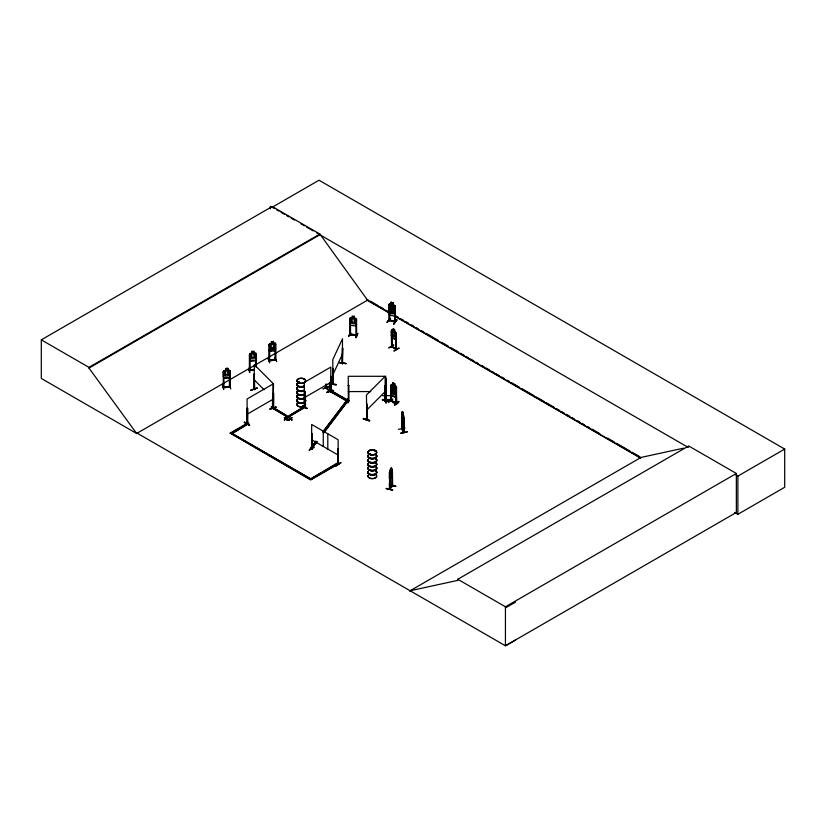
<?xml version="1.0" encoding="UTF-8"?>
<svg xmlns="http://www.w3.org/2000/svg" width="826" height="826" viewBox="0 0 826 826"><rect width="100%" height="100%" fill="white"/><g stroke="black" fill="none" stroke-linecap="round" stroke-linejoin="round"><path stroke-width="1.24" d="M333.229 383.873L332.971 368.541L333.074 384.204M342.625 363.657L342.78 362.759L342.325 363.141M385.05 385.577L385.68 385.721L385.05 385.577L385.081 401.312L385.174 376.315L366.465 395.035L366.775 419.66M384.823 400.847L385.391 400.961L385.174 385.608L384.823 401.24L385.422 400.92M384.968 400.3C385.907 401.55 384.73 400.641 384.978 400.6M329.502 383.46L336.296 384.451M336.213 384.947L329.429 383.884M336.296 384.73L330.606 383.884M389.665 479.235L391.968 476.488L392.267 469.302M389.335 477.82L389.717 479.348L392.04 476.509L392.371 474.3M386.3 488.403C405.69 493.432 372.991 485.564 392.639 489.87M363.285 418.854C369.067 418.73 374.209 423.046 363.285 418.854L369.387 420.837M363.45 418.648L369.583 420.671M363.461 418.41L369.532 420.682M398.39 429.313L405.06 428.064M392.835 384.771L392.794 382.934L394.704 383.677L394.663 385.587L396.521 387.033L396.563 403.429C393.135 404.678 389.872 398.7 391.514 401.312L391.596 385.897L390.935 385.794L391.596 385.897M391.658 400.641L396.717 402.727L395.933 402.768M391.658 401.199C388.767 400.114 398.813 403.584 396.036 403.233M395.933 403.181L396.139 387.786L396.635 403.233M298.454 382.407L299.198 381.86M298.692 381.819L298.723 382.593L299.446 381.973M303.792 379.124L304.061 379.547M369.346 454.011L370.12 453.464M374.56 451.202L375.262 451.141M386.289 399.732L386.021 380.497M401.911 428.25L401.87 428.673M403.728 432.638L401.591 428.849L401.663 412.442M403.573 431.709L404.069 431.998L401.973 428.828M244.331 422.354C260.355 430.635 233.717 416.583 249.328 425.173M306.828 408.426L302.843 406.113M306.838 408.178L302.843 405.896M389.376 472.844L389.727 471.76L389.376 489.271L392.433 485.471M251.135 390.202L257.196 387.931L250.97 390.099M257.196 388.137L250.98 390.068M391.369 335.366L391.875 337.524L395.695 339.734L396.201 333.126L391.885 329.946L393.052 330.555M274.81 350.523L275.554 348.582M269.049 349.635L269.658 351.411L274.882 350.616L275.626 348.582M352.082 317.958L349.832 318.34L350.596 317.783M350.544 317.762L355.779 318.444L356.574 319.218L356.584 335.604L349.749 334.726L349.852 318.299M350.43 319.517L349.811 319.435L350.43 319.517L350.4 334.809M350.523 325.341L349.852 323.338L350.523 325.341L355.82 325.991L356.584 324.226M354.323 316.379L352.082 316.079L352.155 318.031L351.029 318.516L351.029 322.026L352.155 323.678L354.251 323.947L355.376 322.594L355.376 319.084L354.251 318.309L354.251 316.43M350.523 332.341L348.613 336.564L350.544 332.661M355.779 318.444L354.323 318.258L354.344 316.337M349.821 334.726L356.584 335.418M356.584 335.046L349.821 333.993L349.739 334.706M355.944 320.096L356.564 320.178L355.944 320.096L355.954 335.562L355.882 334.809M356.502 334.871L356.533 335.624M356.202 337.524L357.761 333.57L355.882 337.225M230.02 375.685L229.277 377.627L224.001 378.215L229.329 377.678L230.113 375.737M256.215 367.343L256.287 353.445L255.492 352.867L250.206 353.394L249.493 354.178L250.195 361.024L255.523 360.487L256.297 358.546M396.511 392.009L395.881 393.682L391.503 391.854L390.977 389.707M275.636 359.847C262.988 361.767 270.752 359.723 275.636 359.289M394.415 312.465L395.179 310.865M395.21 310.824L394.456 312.548L389.542 311.247L388.932 309.161L389.542 311.247M388.87 307.861L389.49 314.985L394.456 316.213L395.107 314.5M394.456 316.213L395.179 314.52M389.903 488.455L392.082 485.626M392.35 485.11C394.002 485.409 388.168 490.954 389.913 488.424M355.748 325.96L356.512 324.205M342.325 363.698L342.501 348.014L342.325 363.295M342.553 363.729L342.738 348.056M339.331 362.521L346.125 363.554L339.238 362.449M333.136 383.625L332.795 384.214L332.909 383.254M342.336 363.657L342.501 338.732L332.816 359.609L332.816 384.173M267.923 358.752L269.782 362.872M388.901 347.973L393.868 345.103M332.816 374.89L342.501 354.013M222.514 385.412L223.753 389.686M249.896 372.423L248.74 368.19L249.597 372.495M311.619 449.055L311.67 424.471L338.133 439.752L338.185 464.346L337.173 463.118L310.71 478.873L321.737 472.513M312.342 448.663L311.608 448.446L312.259 448.59M312.342 449.22L312.29 433.908L311.67 433.753L312.29 433.908M388.602 402.469L392.97 399.041M329.853 390.791C330.214 391.638 323.203 387.611 326.198 384.121M326.549 387.683L325.929 387.446L330.059 391.276L330.018 382.324M329.45 390.471L330.028 390.657M330.028 391.214L326.198 387.9M348.107 398.617L347.808 402.954L348.149 398.586M348.087 398.855L348.159 402.644M391.348 346.724L392.082 346.858L392.02 337.937M396.304 348.975L395.964 348.551L396.243 349.532L396.304 333.105L394.683 331.494M391.669 346.6L396.49 349.408L395.974 333.859L396.15 349.501M387.363 322.233L390.275 318.547M385.381 400.445L384.823 400.682M385.401 400.971L385.422 400.362M392.618 485.182L392.381 485.616M273.747 407.827L273.334 408.044M305 406.258L304.288 406.382L305.021 406.227M330.958 391.813L330.71 391.111M223.134 387.621L230.093 387.074L229.979 371.659L229.36 371.721L229.473 387.157M223.206 387.218L230.051 386.372L229.36 387.002M254.398 369.521L249.338 369.852L254.439 369.666M254.439 370.058L249.4 370.585L249.4 355.139L250.061 355.221L249.4 355.139M273.757 407.776L273.034 408.55L273.045 383.419L254.336 364.7L254.067 389.356L254.336 373.982L254.707 389.593L254.294 389.232M272.828 407.683L272.838 398.906M273.21 408.25L273.53 407.703M332.878 383.853L333.229 383.419M298.785 381.798L298.238 382.314M370.606 453.949L369.449 454.032M316.998 441.848L311.619 448.9L310.37 448.58L315.749 441.053M322.677 431.988L346.528 400.775L347.777 401.095L323.926 432.783M310.37 448.58L314.985 442.54M323.451 431.461L346.528 400.775M316.998 441.373L311.619 448.425L310.37 448.105M323.926 432.308L347.777 401.095M388.839 307.902L390.935 307.768M390.935 305.888L393.042 306.436M391.039 307.809L389.986 308.17L389.986 311.681L391.039 313.457L393 313.952L394.054 312.724L394.054 309.213L393 308.315L395.179 309.471M394.436 308.625L389.511 307.406M275.616 359.455L269.028 360.497L268.966 361.076L268.977 344.618L269.679 343.833L274.862 343.038L275.647 343.575L275.626 359.991L269.08 361.055M390.987 304.04L389.562 303.669L395.21 305.775L395.148 322.223M389.469 305.403L388.891 305.259L389.469 305.403L389.635 320.581L388.87 320.571L395.313 322.078L395.241 306.776L394.57 306.756L395.241 306.776M393.083 302.719L391.028 302.12L391.059 304.123L390.017 304.474L390.017 307.984L391.059 309.771L393.011 310.287L394.064 309.058L393.114 302.677M393.083 304.598L395.107 305.826M389.469 320.127L388.932 319.838M395.21 322.202C395.902 320.54 382.066 318.846 395.148 321.665M394.498 321.613L395.241 322.057M393.795 323.668C403.387 311.681 387.27 332.692 396.717 319.982M393.795 323.978L396.759 320.013M391.297 467.888L390.306 469.085L389.841 475.714L390.337 476.623L391.772 473.401L391.297 467.888L389.655 471.739L392.371 469.261L392.113 485.987L392.391 470.376L392.66 485.698M390.502 469.22L391.101 468.497L390.502 469.839M391.369 469.777L392.051 468.962M389.686 473.618L389.686 489.26M389.521 484.542L395.85 486.308L389.366 484.449M389.686 488.342L389.955 488.982L389.903 473.68M269.07 344.669L269.73 343.926M348.933 400.465L347.323 400.982L330.782 391.431L331.753 390.874L348.293 400.424M348.324 401.023C350.152 401.24 347.601 399.185 348.324 401.044L348.252 376.295L385.68 376.295L385.659 401.013M385.732 400.465L385.123 400.465M244.527 422.2L249.524 425.049M225.643 370.523L224.517 371.266L224.517 374.777L225.643 376.171L227.769 375.954L228.895 374.343L228.895 370.833L227.769 370.316L227.831 368.324L225.56 368.551L225.643 370.523L223.299 371.37L223.257 387.786L223.33 387.208M249.576 354.199L250.237 353.445M366.775 404.007L366.744 419.649M385.391 385.68L384.864 385.928M388.416 401.797L382.448 399.66M366.672 419.67L366.981 404.069M366.465 410.315L385.174 391.607M223.908 386.991L223.134 387.064L223.949 387.683L223.877 372.412L223.247 372.474M229.36 386.444L230 386.537M250.133 370.492L250.02 355.077M284.402 420.073L285.579 418.999L284.433 417.615L285.579 418.689L284.402 420.073L287.314 417.615L286.157 418.988L287.324 420.073L286.157 418.668L287.314 417.615M287.314 417.935L285.879 418.772L284.433 417.935M291.867 417.935L290.432 418.772L291.867 417.615L290.711 418.988L291.877 420.073L290.711 418.668L291.867 417.615M284.402 419.753L285.848 418.896L287.324 419.753M290.401 418.896L288.955 420.073L290.401 418.896L291.877 419.753M402.076 418.958L402.076 429.148L402.128 428.539M404.028 431.998L401.87 428.828M288.955 419.753L290.132 418.689L288.986 417.615L290.132 418.999L288.955 420.073M247.728 423.346L247.088 423.501M304.288 406.382L305.011 406.361M331.03 391.792L330.813 376.388L330.317 391.958L330.865 391.638M394.601 387.415L392.722 386.651L392.784 388.623M394.642 389.263L395.52 390.306L395.52 393.816L394.58 394.942L392.825 394.219L391.885 392.34L391.885 388.829L392.825 388.581M390.843 393.475L391.421 395.582L395.881 397.347L396.459 395.706L395.86 389.758L391.441 388.003L390.884 388.396L390.905 393.496M395.819 389.8L396.521 390.698M396.48 395.778L395.788 397.306L391.514 395.499M392.794 382.934L392.856 384.895L391.927 385.133L391.927 388.643L392.856 390.543L394.601 391.266L395.53 390.151L394.704 383.677M395.912 386.062L391.555 384.348M391.503 391.854L395.881 393.568M396.645 388.003L395.995 387.91M398.7 401.405C399.722 403.914 388.468 407.961 398.731 401.457M394.58 405.008L398.772 401.725M247.015 423.015L247.748 422.819L247.015 423.573M303.462 379.279L303.968 379.361M389.593 303.627L388.901 304.164L388.932 320.591L389.531 320.705L389.573 314.19M271.279 343.678L270.174 344.483L270.174 347.994L271.279 349.315L273.354 348.985L274.459 347.302L274.459 343.792L273.354 343.348M391.937 329.915L391.369 330.317L391.648 346.61M390.905 388.488L391.514 388.044M348.954 400.858L340.57 396.439M348.252 400.858L347.323 400.982M348.882 401.033L348.882 385.577L348.252 385.577L348.882 385.577M385.143 400.889L385.752 400.858M247.511 408.003L247.47 423.284M273.261 393.341L273.21 408.653L273.582 408.23M271.444 406.691L276.163 409.706M304.784 391.41L305.021 406.774L304.959 391.503M331.05 391.761L330.534 392.03L330.978 376.48M333.714 392.949L328.727 390.099M304.784 406.134L304.464 407.073L305.011 406.753L304.288 406.981L304.34 382.376L330.813 367.095L330.782 391.906L346.228 400.816M306.869 408.137L306.601 408.612L302.605 406.32M309.161 450.315L314.169 447.196L309.234 450.077M311.691 449.076L312.259 449.148M337.679 464.119L337.855 448.673L338.309 464.191M338.309 448.931L337.679 448.776M337.627 463.634L338.371 463.665L310.71 479.514L230.227 433.051L310.71 479.989L338.144 464.15M336.079 465.885C350.813 455.849 325.816 472.369 340.808 462.849M137.24 433.206L136.703 433.526L41.3 378.442L41.3 339.847L272.208 206.531L319.879 234.047L367.549 300.168L389.82 313.033M272.208 206.531L272.208 207.243L319.032 180.213L784.7 449.065L784.7 487.268L737.876 514.299L734.531 512.357M41.3 339.847L88.971 367.363L319.879 234.047M515.548 640.026L505.44 645.787L137.178 433.175L136.631 433.485L88.971 368.076L319.879 234.76M136.631 433.485L368.086 299.859M247.067 414.26L273.53 398.979M391.844 331.67L391.39 331.412L392.082 346.858M396.428 334.117L395.809 333.962M391.875 337.524L395.747 339.703M287.964 416.397L304.505 406.361L305.475 406.919L287.964 417.502L271.424 407.476L272.384 406.919L288.924 416.944M271.424 407.951L272.384 407.394L285.62 415.034M230.227 433.051L247.738 422.943L248.698 423.501L232.158 433.526L231.197 432.969L230.227 433.526M232.292 432.339L240.015 427.878M242.224 426.608L247.738 423.418L248.698 423.975M248.698 423.501L232.158 433.526M391.596 346.032L391.741 346.951M304.34 397.657L330.813 382.376M395.974 337.679L395.83 349.284M393.94 350.854L398.906 347.983M394.178 351.04L399.144 348.169M290.163 415.117L304.505 406.846L305.475 407.394M330.782 391.906L331.753 391.348L338.371 395.169M271.424 407.476L287.964 417.027L305.475 406.919M323.937 471.233L336.068 464.233M409.572 591.065L641.028 457.428L683.67 448.157M410.109 590.745L457.78 580.379L457.78 579.274L688.688 445.957L736.358 473.474L736.358 512.471L505.44 645.787L505.44 606.79L736.358 473.474M688.688 447.062L688.151 447.382L316.554 232.839M735.667 474.816L737.876 476.096L784.7 449.065M505.44 607.905L515.548 602.144M369.872 453.99L370.44 454.104M328.975 386.496L322.914 388.881L328.769 386.609M326.384 387.962L329.739 390.739M327.034 392.123L333.084 390.378L327.065 392.174M304.546 407.053L304.515 391.761M254.656 374.302L254.119 374.054M269.978 408.808L276.204 407.187L270.143 409.231M275.017 359.372L275.11 360.126L275.048 359.547M275.678 360.022L275.554 343.575L274.81 343.069M389.025 319.817L389.077 320.405M391.111 400.404L391.596 400.6M396.077 403.047L396.139 387.786M250.102 369.965L249.948 370.347M401.88 413.516L402.086 429.097M403.016 414.311L403.532 415.158M403.8 416.221L403.47 415.127L403.8 432.659M403.532 432.318L403.811 416.944L404.048 432.514M401.88 419.742C400.434 412.721 403.387 426.629 403.728 421.291M407.259 431.74L400.579 433.258L407.259 431.957M311.867 448.373L311.67 449.034M271.279 344.308L273.354 343.967M271.279 347.818L273.354 347.478M269.617 345.671L268.935 345.629L269.617 345.671L269.534 360.776M274.955 344.679L275.626 344.71L274.955 344.679L275.099 360.105M274.79 357.668L276.648 361.571M390.956 400.579L391.514 400.755M391.08 400.961L391.08 385.68M251.754 351.36L254.036 351.174L253.954 353.125L255.089 353.642L255.089 357.152L253.954 358.763L251.837 358.98L250.701 357.586L250.701 354.075L251.837 353.332L251.765 351.401M255.544 354.53L256.215 354.602L255.544 354.53L255.585 366.125M255.523 360.487L250.195 361.024M225.57 368.592L227.769 368.437M227.749 368.396L227.769 370.316L230.113 370.678L230.02 387.074L223.33 387.766M229.525 384.709L230.764 388.953M328.49 390.182L332.517 392.464M271.238 406.774L275.234 409.056M269.472 360.807L269.555 345.536M249.524 370.575L249.462 369.821M385.918 385.05L385.897 381.819L385.825 383.811M385.866 387.022L385.938 385.887L385.949 392.071M386.124 398.886L386.165 402.954L385.732 398.906M386.021 378.163L385.949 399.701M348.252 391.576L370.709 391.576M382.634 395.737L389.655 395.633M382.634 399.526L389.655 399.474L389.655 400.011L382.634 400.001L382.634 399.474M382.634 399.805L389.655 399.794M382.634 399.96L389.655 399.96M284.433 417.615L285.879 418.452M288.986 417.615L290.432 418.452M288.986 417.935L290.432 418.772M285.848 419.216L287.324 420.073M290.401 419.216L291.877 420.073M326.322 388.354L326.569 387.631M403.842 432.225L403.904 431.688M357.431 333.487C354.468 344.06 356.491 331.505 357.772 333.611M349.873 334.189L350.348 334.251M339.249 362.655L346.053 363.698M330.865 391.08L330.317 391.958M356.584 334.86L350.42 334.076M401.88 428.797L404.017 432.525M391.421 400.734L391.452 401.322M396.501 402.881L396.501 403.439M389.376 477.893L389.335 472.813M389.397 484.686L395.716 486.442M329.729 390.399L329.44 391.07L329.46 383.367M385.794 402.634L385.794 399.629M386.134 402.912L386.103 399.877M396.15 348.944L391.896 346.59L395.922 348.717M396.181 349.491L391.39 346.693M392.856 383.016L394.601 383.749M392.897 384.864L390.925 384.699L390.977 401.116M388.901 319.992C390.43 320.436 388.086 319.548 388.943 320.571M329.708 391.307L329.811 382.397M302.688 406.062L306.869 408.447M312.29 449.189L311.836 433.65M272.208 207.243L274.428 208.524M276.648 209.804L278.868 211.084M281.077 212.365L284.402 214.285M286.622 215.565L288.842 216.846M291.062 218.126L294.386 220.046M301.036 223.887L304.36 225.808M306.58 227.088L313.23 230.919M370.316 301.139L378.112 305.641M380.342 306.931L383.687 308.862M385.907 310.142L388.137 311.433M395.943 315.935L398.163 317.225M400.393 318.506L403.738 320.436M405.969 321.727L408.189 323.007M411.534 324.938L413.764 326.229M415.994 327.509L418.214 328.8M421.559 330.73L423.79 332.011M426.02 333.301L438.276 340.374M441.611 342.305L448.301 346.166M450.521 347.447L458.327 351.948M460.547 353.239L463.892 355.17M466.122 356.45L468.352 357.741M470.583 359.031L473.917 360.952M476.148 362.242L478.378 363.533M481.713 365.453L483.943 366.744M486.173 368.035L489.519 369.965M491.749 371.246L493.969 372.536M496.199 373.817L499.544 375.747M501.774 377.038L503.994 378.318M507.34 380.249L509.57 381.54M511.8 382.82L519.595 387.322M521.825 388.612L534.081 395.685M536.301 396.976L544.107 401.477M546.327 402.758L554.132 407.27M556.352 408.55L559.698 410.481M561.928 411.771L564.158 413.052M566.388 414.342L569.723 416.273M571.953 417.553L574.184 418.844M577.519 420.775L579.749 422.055M581.979 423.346L584.209 424.626M587.554 426.557L589.774 427.847M592.005 429.128L599.8 433.64M607.606 438.141L614.286 441.993M616.516 443.283L629.887 450.996M632.107 452.287L639.913 456.788M395.396 316.244L640.48 457.749M366.816 300.065L388.055 312.331M394.766 316.203L640.646 458.162M393.63 345.02L388.943 347.725M311.67 439.752L338.133 455.033M232.292 433.609L283.008 462.89M285.207 464.16L311.67 479.431L231.197 432.969M457.78 579.274L505.44 606.79M230.031 370.719L229.267 370.12L224.011 370.585M254.666 389.005L254.088 388.747L254.129 389.387M254.129 388.829L254.48 389.686M254.336 379.981L264.134 389.789M325.981 388.034L325.991 384.193M332.909 390.161L327.065 392.381M269.988 409.056L276.029 406.97M402.396 413.134L401.818 412.184L403.46 415.179M401.828 419.722L403.553 422.716M273.354 350.864L273.427 341.386L271.186 341.706L271.279 351.195M273.406 343.224L273.406 341.345M268.977 349.656L269.679 351.463M224.001 378.215L223.288 376.367L223.361 371.339M382.293 399.784L388.365 401.57M273.034 408.55L273.53 383.698L247.067 398.979L247.222 423.676L247.232 408.364M385.907 384.049L385.897 381.819M737.876 476.096L737.876 514.299M394.663 306.622L394.601 322.088M392.97 306.477L392.97 308.356M391.483 330.348L391.565 346.6M391.09 302.202L391.09 304.082M389.573 305.279L389.573 307.83M350.482 319.373L350.503 334.809M337.855 448.673L337.855 463.954M333.446 393.114L328.449 390.264M327.798 433.784L327.798 449.065M326.549 384.42L326.384 388.354L326.342 384.503M323.255 431.162L323.255 446.443M312.114 434.011L312.166 449.323M273.705 393.083L273.705 408.416M272.518 399.815L272.487 407.796M270.339 206.386L270.339 208.916M247.676 408.096L247.686 423.439M88.971 367.363L88.971 368.076M304.319 394.157A4.388 2.53 0 0 1 299.022 394.56A4.388 2.53 0 0 1 296.978 391.71M304.309 386.547A4.367 2.519 0 0 1 299.033 386.94A4.367 2.519 0 0 1 296.999 384.111M304.309 385.845A4.378 2.53 0 0 1 299.022 386.238A4.378 2.53 0 0 1 296.988 383.398M304.309 390.76A4.378 2.53 0 0 1 299.022 391.163A4.378 2.53 0 0 1 296.988 388.323M304.35 390.543A4.44 2.561 0 0 1 299.002 390.956A4.44 2.561 0 0 1 296.926 388.065M304.35 390.326A4.44 2.561 0 0 1 299.002 390.739A4.44 2.561 0 0 1 296.926 387.848M304.309 390.058A4.367 2.519 0 0 1 299.033 390.45A4.367 2.519 0 0 1 296.999 387.621M304.35 386.331A4.44 2.561 0 0 1 299.002 386.733A4.44 2.561 0 0 1 296.926 383.853M304.35 386.114A4.44 2.561 0 0 1 299.002 386.516A4.44 2.561 0 0 1 296.926 383.636M304.319 394.332A4.388 2.53 0 0 1 299.022 394.735A4.388 2.53 0 0 1 296.978 391.896M304.288 394.673A4.347 2.509 0 0 1 299.043 395.076A4.347 2.509 0 0 1 297.009 392.247M304.98 403.036A4.347 2.509 0 0 1 301.789 406.774A4.347 2.509 0 0 1 297.009 403.635M304.319 394.477A4.388 2.53 0 0 1 299.022 394.88A4.388 2.53 0 0 1 296.978 392.03M305.444 396.129A4.378 2.53 0 0 1 301.222 399.309A4.378 2.53 0 0 1 296.988 396.129M305.599 396.067A4.378 2.53 0 0 1 300.643 398.576A4.378 2.53 0 0 1 296.988 395.417M305.011 399.732A4.378 2.53 0 0 1 301.789 403.501A4.378 2.53 0 0 1 296.988 400.342M305.062 399.464A4.44 2.561 0 0 1 301.8 403.295A4.44 2.561 0 0 1 296.926 400.083M305.062 399.247A4.44 2.561 0 0 1 301.8 403.078A4.44 2.561 0 0 1 296.926 399.867M305.011 399.02A4.378 2.53 0 0 1 301.789 402.799A4.378 2.53 0 0 1 296.988 399.629M305.506 395.871A4.44 2.561 0 0 1 301.222 399.092A4.44 2.561 0 0 1 296.926 395.871M305.651 396.315A4.44 2.561 0 0 1 300.633 398.855A4.44 2.561 0 0 1 296.926 395.654M305.011 403.264A4.388 2.53 0 0 1 301.789 407.042A4.388 2.53 0 0 1 296.978 403.873M376.098 454.486A4.367 2.519 0 0 1 372.887 458.254A4.367 2.519 0 0 1 368.097 455.095M376.109 459.411A4.378 2.53 0 0 1 372.887 463.18A4.378 2.53 0 0 1 368.086 460.02M376.16 459.142A4.44 2.561 0 0 1 372.898 462.973A4.44 2.561 0 0 1 368.035 459.762M376.16 458.926A4.44 2.561 0 0 1 372.898 462.756A4.44 2.561 0 0 1 368.035 459.545M376.16 454.93A4.44 2.561 0 0 1 372.898 458.75A4.44 2.561 0 0 1 368.035 455.549M376.16 454.713A4.44 2.561 0 0 1 372.898 458.533A4.44 2.561 0 0 1 368.035 455.332M376.109 455.198A4.378 2.53 0 0 1 372.887 458.967A4.378 2.53 0 0 1 368.086 455.807M376.098 458.709A4.367 2.519 0 0 1 372.887 462.467A4.367 2.519 0 0 1 368.097 459.318M376.098 462.973A4.357 2.519 0 0 1 372.887 466.731A4.357 2.519 0 0 1 368.107 463.582M376.098 462.705A4.357 2.519 0 0 1 372.887 466.453A4.357 2.519 0 0 1 368.107 463.303M376.119 463.107A4.388 2.53 0 0 1 372.887 466.876A4.388 2.53 0 0 1 368.086 463.716M376.109 467.217A4.378 2.53 0 0 1 372.887 470.985A4.378 2.53 0 0 1 368.086 467.826M376.098 466.504A4.367 2.519 0 0 1 372.887 470.273A4.367 2.519 0 0 1 368.097 467.113M376.109 471.429A4.378 2.53 0 0 1 372.887 475.198A4.378 2.53 0 0 1 368.086 472.038M376.16 471.161A4.44 2.561 0 0 1 372.898 474.991A4.44 2.561 0 0 1 368.035 471.78M376.16 470.944A4.44 2.561 0 0 1 372.898 474.774A4.44 2.561 0 0 1 368.035 471.563M376.16 466.948A4.44 2.561 0 0 1 372.898 470.768A4.44 2.561 0 0 1 368.035 467.568M376.16 466.731A4.44 2.561 0 0 1 372.898 470.552A4.44 2.561 0 0 1 368.035 467.351M376.098 470.727A4.367 2.519 0 0 1 372.887 474.485A4.367 2.519 0 0 1 368.097 471.336M376.119 474.96A4.388 2.53 0 0 1 372.887 478.739A4.388 2.53 0 0 1 368.086 475.57M376.098 474.723A4.357 2.519 0 0 1 372.887 478.471A4.357 2.519 0 0 1 368.107 475.322M376.098 463.324A4.357 2.519 0 0 1 373.445 467.02A4.357 2.519 0 0 1 367.962 464.584M395.293 394.601L393.651 392.174C392.887 394.818 390.719 392.939 393.248 391.596L392.071 388.974L393.62 391.328C394.291 388.767 396.552 390.698 394.033 391.927L395.293 394.601M393.826 313.529L391.989 311.309C391.173 314.035 388.674 312.414 391.545 310.772L390.223 308.294L391.958 310.452C392.691 307.819 395.251 309.482 392.412 311.01L393.826 313.529M403.346 419.102L402.985 419.969C400.383 410.852 403.666 407.053 403.346 419.102M331.05 391.204L330.524 391.503L331.05 391.204M395.386 336.172L394.57 337.204L393.052 336.327L392.236 334.354L393.052 328.676L394.683 329.615L395.386 336.172M390.017 318.485L387.064 322.202L390.017 318.485M391.266 470.49L390.337 471.615L390.337 475.115L391.266 474L391.266 470.49M272.983 341.84L271.651 342.057L271.651 342.676L272.983 342.47L272.983 341.84M253.582 351.597L252.219 351.731L252.219 352.361L253.582 352.227L253.582 351.597M253.954 353.755L251.837 353.962L251.837 357.472L253.954 357.266L253.954 353.755M227.387 368.788L226.025 368.923L226.025 369.552L227.387 369.418L227.387 368.788M227.769 370.946L225.643 371.153L225.643 374.663L227.769 374.457L227.769 370.946M353.879 316.699L352.526 316.513L352.526 317.143L353.879 317.318L353.879 316.699M354.251 318.939L352.155 318.66L352.155 322.171L354.251 322.45L354.251 318.939M392.649 306.663L391.39 306.332L392.649 307.282L392.649 306.663M393 308.945L391.039 308.439L391.039 311.949L393 312.455L393 308.945M392.67 302.987L391.41 302.646L392.67 303.607L392.67 302.987M393.011 305.269L391.059 304.753L391.059 308.263L393.011 308.779L393.011 305.269M394.27 387.6L393.145 387.146L394.27 388.23L394.27 387.6M394.58 389.924L392.825 389.211L392.825 392.722L394.58 393.434L394.58 389.924M394.291 383.925L393.166 383.46L394.291 384.555L394.291 383.925M394.601 386.248L392.856 385.525L392.856 389.036L394.601 389.758L394.601 386.248M394.301 329.832L393.321 329.275L394.301 330.462L394.301 329.832M394.57 332.186L393.052 331.309L393.052 334.819L394.57 335.697L394.57 332.186M402.871 412.556L402.448 411.792L402.871 413.176L402.871 412.556M402.985 414.962L402.324 413.774L402.985 418.472L402.985 414.962M299.022 382.851A4.388 2.53 0 0 0 305.599 380.662A4.388 2.53 0 0 0 299.022 378.473A4.388 2.53 0 0 0 299.022 382.851M299.033 383.068A4.357 2.519 0 0 0 305.579 380.889A4.357 2.519 0 0 0 299.033 378.7A4.357 2.519 0 0 0 299.033 383.068M370.141 454.393A4.357 2.519 0 0 0 376.677 452.214A4.357 2.519 0 0 0 370.141 450.036A4.357 2.519 0 0 0 370.141 454.393M370.141 454.754A4.347 2.509 0 0 0 376.666 452.576A4.347 2.509 0 0 0 370.141 450.397A4.347 2.509 0 0 0 370.141 454.754M369.212 454.145A4.388 2.53 0 0 0 376.553 453.009A4.388 2.53 0 0 0 371.184 449.902A4.388 2.53 0 0 0 369.212 454.145"/></g></svg>
